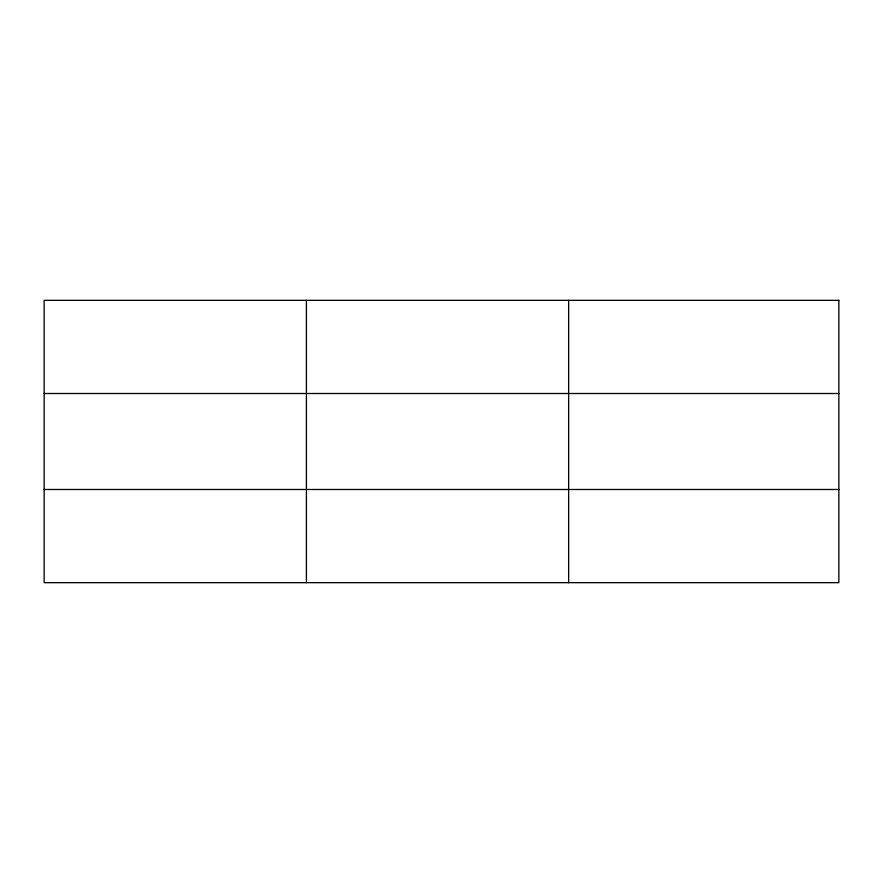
<?xml version="1.0" encoding="UTF-8"?>
<svg xmlns="http://www.w3.org/2000/svg" width="883" height="883" viewBox="0 0 883 883"><rect width="100%" height="100%" fill="white"/><g stroke="black" fill="none" stroke-linecap="round" stroke-linejoin="round"><path stroke-width="1.32" d="M306.401 300.341L306.401 582.659M568.652 300.341L568.652 582.659M44.15 393.509L838.85 393.509M44.15 489.491L838.85 489.491M838.85 300.341L838.85 582.659L44.15 582.659L44.15 300.341L838.85 300.341"/></g></svg>
